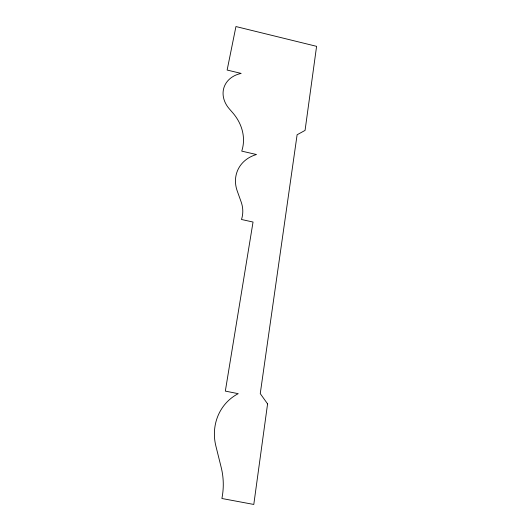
<?xml version="1.0" encoding="UTF-8"?>
<svg xmlns="http://www.w3.org/2000/svg" width="531" height="531" viewBox="0 0 531 531"><rect width="100%" height="100%" fill="white"/><g stroke="black" fill="none" stroke-linecap="round" stroke-linejoin="round"><path stroke-width="0.8" d="M267.578 403.879L253.791 504.45L221.892 498.496A68.911 65.944 -74.7 0 0 221.201 467.419L215.858 445.96A47.817 45.142 63 0 1 238.227 393.677L225.33 391.095L253.041 222.044L241.479 219.482A33.599 29.417 17.4 0 0 241.14 201.899L237.244 191.007A36.075 30.659 23.4 0 1 256.48 154.521L241.744 151.129A50.75 42.314 14.7 0 0 232.678 112.725L229.299 108.835A28.747 23.105 19.1 0 1 241.167 73.417L227.135 70.052L235.943 26.55L316.589 46.336L305.066 130.407L297.108 134.761L260.25 393.604L267.578 403.879"/></g></svg>
